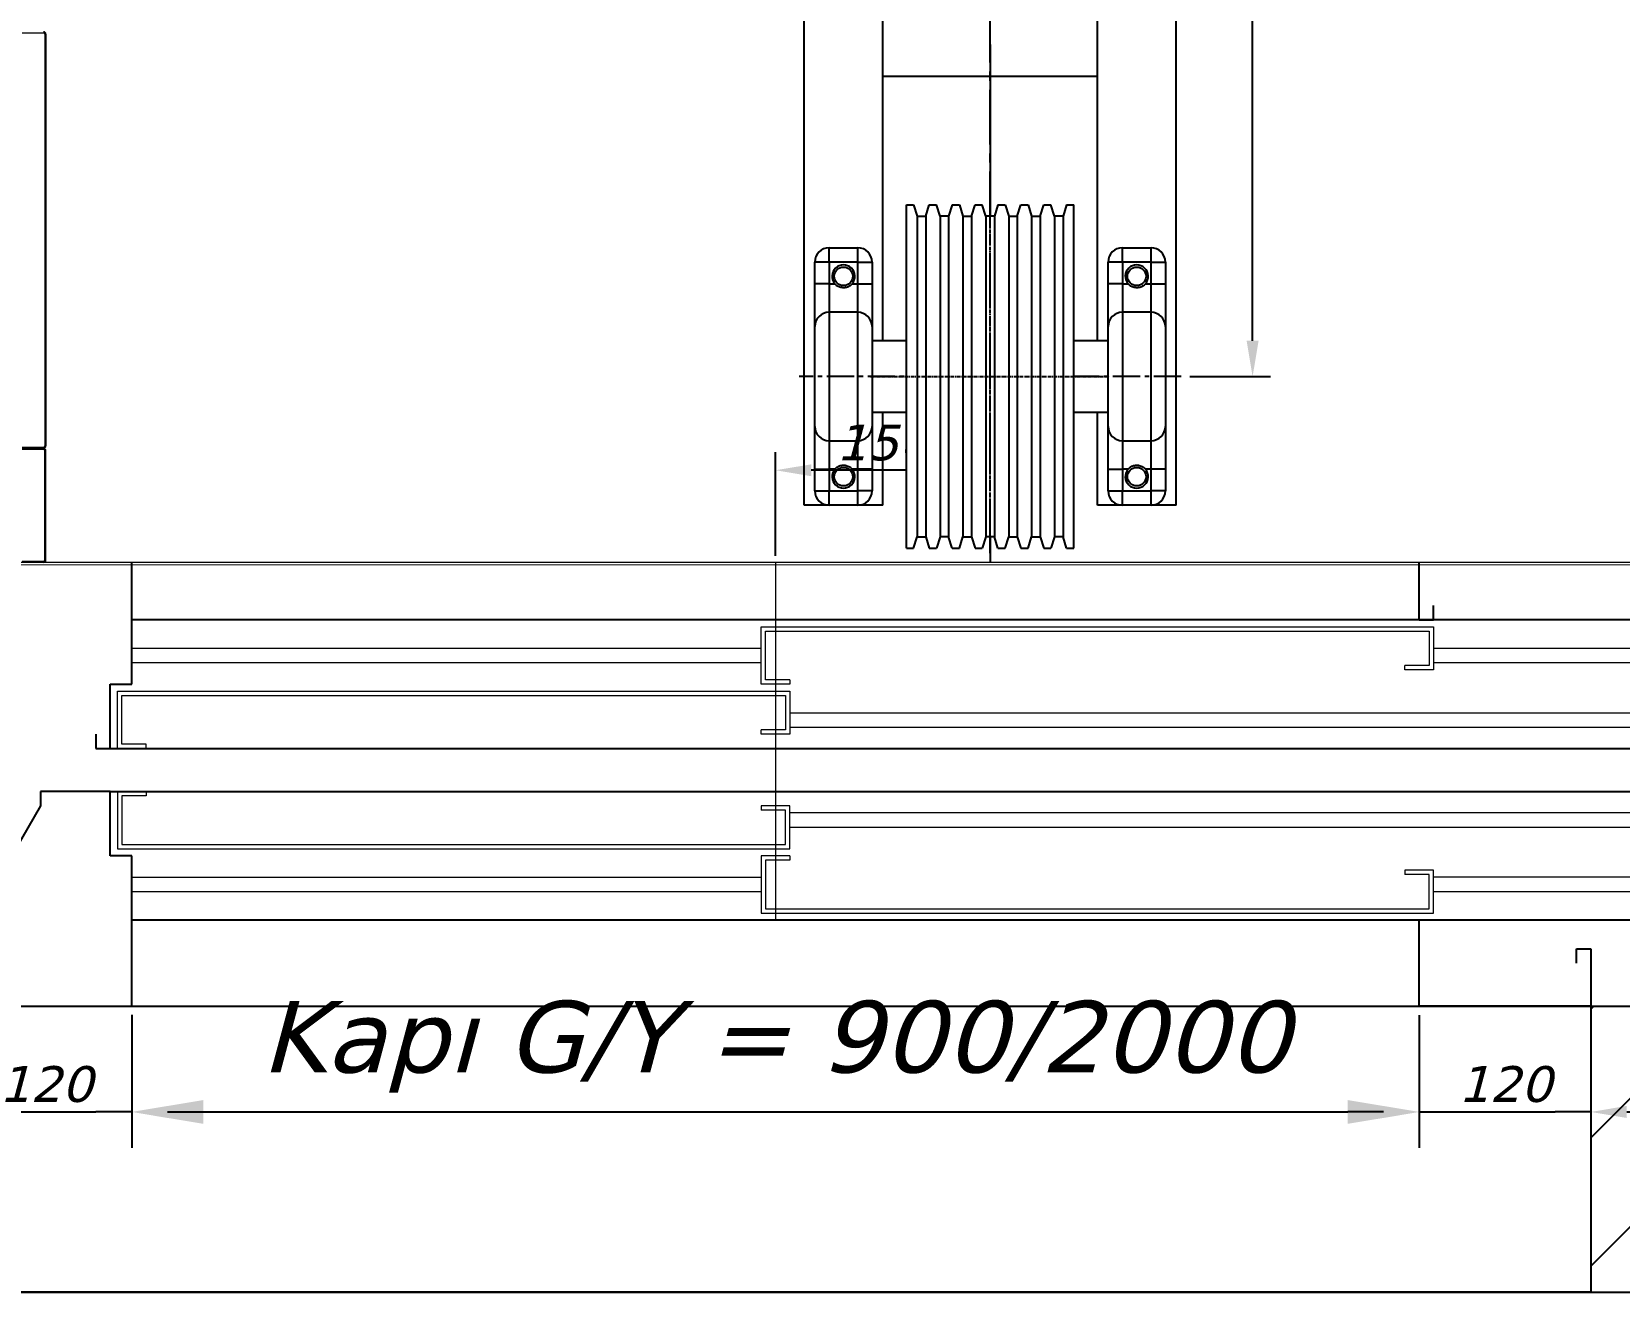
# Model space of a CAD drawing. Header units: millimetres. Extents: x -8775 to 14118, y -77 to 2750.
# Drawn here: x 405 to 1515, y 0 to 881 of the extents above; entities that cross this region are included whole.
import ezdxf

# ---------------------------------------------------------------- set-up
doc = ezdxf.new("R2010")
doc.units = ezdxf.units.MM
doc.set_wipeout_variables(frame=1)
doc.linetypes.add('CENTER2', pattern=[28.575, 19.05, -3.175, 3.175, -3.175])
doc.linetypes.add('CENTERX2', pattern=[4, 2.5, -0.5, 0.5, -0.5])
for name, color, linetype in [('EKSEN', 253, 'CENTERX2'), ('TARAMA', 251, 'CENTERX2'), ('TUĞLA DUVAR', 251, 'Continuous')]:
    doc.layers.add(name, color=color, linetype=linetype)
doc.styles.get("Standard").update_dxf_attribs({"font": 'verdanai.ttf'})
doc.dimstyles.new('DimStyleALP', dxfattribs={"dimscale": 20, "dimtxt": 2.5, "dimasz": 2.5, "dimexe": 1.25, "dimexo": 0.625, "dimtad": 1, "dimdsep": 46, "dimtxsty": 'Standard', "dimcen": 2.5, "dimclrd": 60, "dimclre": 60, "dimadec": 0, "dimazin": 0, "dimtfac": 1, "dimtofl": 0, "dimtmove": 0, "dimatfit": 3, "dimfxl": 1, "dimarcsym": 0})
doc.dimstyles.new('DimStyleALPx0.5', dxfattribs={"dimscale": 10, "dimtxt": 2.5, "dimasz": 2.5, "dimexe": 1.25, "dimexo": 0.625, "dimtad": 1, "dimdsep": 46, "dimtxsty": 'Standard', "dimcen": 2.5, "dimclrd": 60, "dimclre": 60, "dimadec": 0, "dimazin": 0, "dimtfac": 1, "dimtofl": 0, "dimtmove": 0, "dimatfit": 3, "dimfxl": 1, "dimarcsym": 0})

# ---------------------------------------------------------------- blocks, each defined once
blk = doc.blocks.new('*U148')
at = {"layer": 'TARAMA'}
h = blk.add_hatch(dxfattribs=at)
h.set_pattern_fill('ANSI31', color=256, scale=20)
h.set_pattern_definition([(45, (-1250, -1200), (-44.9013, 44.9013), [])])
h.paths.add_polyline_path([(-1075, -1075), (1075, -1075), (1075, 1075), (-1075, 1075)])
h.paths.add_polyline_path([(-875, -875), (875, -875), (875, 875), (-875, 875)], flags=16)
at = {"layer": 'TUĞLA DUVAR'}
for points in [[(-1075, -1075), (1075, -1075), (1075, 1075), (-1075, 1075)], [(-875, -875), (875, -875), (875, 875), (-875, 875)]]:
    blk.add_lwpolyline(points, close=True, dxfattribs=at)
blk = doc.blocks.new('*D284')
at = {"color": 60, "linetype": 'ByBlock', "lineweight": -2, "transparency": 16777216}
for p, q in [((-150, 4.7), (-150, 77)), ((0, 10.2), (0, 77)), ((-25, 64.5), (-125, 64.5))]:
    blk.add_line(p, q, dxfattribs=at)
at = {"color": 60, "transparency": 16777216}
for points in [[(-125, 68.6), (-125, 60.3), (-150, 64.5)], [(-25, 68.6), (-25, 60.3), (0, 64.5)]]:
    blk.add_solid(points, dxfattribs=at)
at = {"layer": 'Defpoints', "color": 0, "transparency": 16777216}
for p in [(-150, 64.5), (0, 4), (-150, -1.5)]:
    blk.add_point(p, dxfattribs=at)
at = {"color": 0, "transparency": 16777216, "insert": (-75, 83.7), "char_height": 25, "attachment_point": 5}
blk.add_mtext('150', dxfattribs=at)
blk = doc.blocks.new('*U158')
blk.add_wipeout([(-570, 0), (570, 0), (570, -200), (-570, -200)])
at = {"layer": 'TUĞLA DUVAR'}
blk.add_lwpolyline([(-570, 0), (570, 0), (570, -200), (-570, -200)], close=True, dxfattribs=at)
blk = doc.blocks.new('*D160')
at = {"color": 60, "linetype": 'ByBlock', "lineweight": -2, "transparency": 16777216}
for p, q in [((-570, -316.2), (-570, -396.5)), ((-450, -316.2), (-450, -396.5)), ((-570, -384), (-545, -384)), ((-545, -384), (-475, -384)), ((-450, -384), (-475, -384))]:
    blk.add_line(p, q, dxfattribs=at)
at = {"color": 60, "lineweight": -2, "transparency": 16777216}
for p, q in [((-595, -384), (-620, -384)), ((-425, -384), (-400, -384))]:
    blk.add_line(p, q, dxfattribs=at)
at = {"color": 60, "transparency": 16777216}
for points in [[(-595, -379.8), (-595, -388.2), (-570, -384)], [(-425, -379.8), (-425, -388.2), (-450, -384)]]:
    blk.add_solid(points, dxfattribs=at)
at = {"layer": 'Defpoints', "color": 0, "transparency": 16777216}
for p in [(-570, -310), (-450, -310), (-450, -384)]:
    blk.add_point(p, dxfattribs=at)
at = {"color": 0, "transparency": 16777216, "insert": (-510, -364.7), "char_height": 25, "attachment_point": 5}
blk.add_mtext('120', dxfattribs=at)
blk = doc.blocks.new('*D161')
at = {"color": 60, "linetype": 'ByBlock', "lineweight": -2, "transparency": 16777216}
for p, q in [((-450, -322.5), (-450, -409)), ((450, -322.5), (450, -409)), ((-400, -384), (400, -384))]:
    blk.add_line(p, q, dxfattribs=at)
at = {"color": 60, "transparency": 16777216}
for points in [[(-400, -375.7), (-400, -392.3), (-450, -384)], [(400, -375.7), (400, -392.3), (450, -384)]]:
    blk.add_solid(points, dxfattribs=at)
at = {"layer": 'Defpoints', "color": 0, "transparency": 16777216}
for p in [(-450, -310), (450, -310), (450, -384)]:
    blk.add_point(p, dxfattribs=at)
at = {"color": 0, "transparency": 16777216, "insert": (0, -338.5), "char_height": 50, "attachment_point": 5}
blk.add_mtext('Kapı G/Y = 900/2000', dxfattribs=at)
blk = doc.blocks.new('*D162')
at = {"color": 60, "linetype": 'ByBlock', "lineweight": -2, "transparency": 16777216}
for p, q in [((450, -316.3), (450, -396.5)), ((570, -316.3), (570, -396.5)), ((450, -384), (475, -384)), ((475, -384), (545, -384)), ((570, -384), (545, -384))]:
    blk.add_line(p, q, dxfattribs=at)
at = {"color": 60, "lineweight": -2, "transparency": 16777216}
for p, q in [((425, -384), (400, -384)), ((595, -384), (620, -384))]:
    blk.add_line(p, q, dxfattribs=at)
at = {"color": 60, "transparency": 16777216}
for points in [[(425, -379.8), (425, -388.2), (450, -384)], [(595, -379.8), (595, -388.2), (570, -384)]]:
    blk.add_solid(points, dxfattribs=at)
at = {"layer": 'Defpoints', "color": 0, "transparency": 16777216}
for p in [(450, -310), (570, -310), (570, -384)]:
    blk.add_point(p, dxfattribs=at)
at = {"color": 0, "transparency": 16777216, "insert": (510, -364.7), "char_height": 25, "attachment_point": 5}
blk.add_mtext('120', dxfattribs=at)
blk = doc.blocks.new('*U137')
at = {"layer": 'EKSEN', "color": 0, "linetype": 'CENTER2', "transparency": 16777216}
blk.add_line((0, -133.5), (0, 133.5), dxfattribs=at)
blk = doc.blocks.new('*U46')
at = {"color": 2}
blk.add_wipeout([(0, -58.5), (-120, -58.5), (-120, -53.5), (-112, -51), (-112, -45), (-120, -42.5), (-120, -37.5), (-112, -35), (-112, -29), (-120, -26.5), (-120, -21.5), (-112, -19), (-112, -13), (-120, -10.5), (-120, -5.5), (-112, -3), (-112, 3), (-120, 5.5), (-120, 10.5), (-112, 13), (-112, 19), (-120, 21.5), (-120, 26.5), (-112, 29), (-112, 35), (-120, 37.5), (-120, 42.5), (-112, 45), (-112, 51), (-120, 53.5), (-120, 58.5), (0, 58.5), (120, 58.5), (120, 53.5), (112, 51), (112, 45), (120, 42.5), (120, 37.5), (112, 35), (112, 29), (120, 26.5), (120, 21.5), (112, 19), (112, 13), (120, 10.5), (120, 5.5), (112, 3), (112, -3), (120, -5.5), (120, -10.5), (112, -13), (112, -19), (120, -21.5), (120, -26.5), (112, -29), (112, -35), (120, -37.5), (120, -42.5), (112, -45), (112, -51), (120, -53.5), (120, -58.5)], dxfattribs=at)
for p, q in [((-120, 58.5), (-120, 53.5)), ((-120, 58.5), (120, 58.5)), ((120, 58.5), (120, 53.5)), ((-120, 53.5), (-112, 51)), ((-112, 45), (-120, 42.5)), ((-112, 51), (-112, 45)), ((112, 51), (-112, 51)), ((112, 45), (-112, 45)), ((120, 53.5), (112, 51)), ((112, 51), (112, 45)), ((112, 45), (120, 42.5)), ((-120, 42.5), (-120, 37.5)), ((-112, 35), (-120, 37.5)), ((-112, 29), (-112, 35)), ((112, 35), (-112, 35)), ((112, 35), (120, 37.5)), ((112, 29), (112, 35)), ((120, 42.5), (120, 37.5)), ((-120, 26.5), (-112, 29)), ((-120, 26.5), (-120, 21.5)), ((112, 29), (-112, 29)), ((120, 26.5), (112, 29)), ((120, 26.5), (120, 21.5)), ((-120, 21.5), (-112, 19)), ((-112, 13), (-120, 10.5)), ((-112, 19), (-112, 13)), ((112, 19), (-112, 19)), ((112, 13), (-112, 13)), ((120, 21.5), (112, 19)), ((112, 19), (112, 13)), ((112, 13), (120, 10.5)), ((-120, 10.5), (-120, 5.5)), ((-112, 3), (-120, 5.5)), ((-112, -3), (-112, 3)), ((112, 3), (-112, 3)), ((112, 3), (120, 5.5)), ((112, -3), (112, 3)), ((120, 10.5), (120, 5.5)), ((-120, -5.5), (-112, -3)), ((-120, -5.5), (-120, -10.5)), ((-120, -10.5), (-112, -13)), ((112, -3), (-112, -3)), ((120, -5.5), (112, -3)), ((120, -10.5), (112, -13)), ((120, -5.5), (120, -10.5)), ((-112, -19), (-120, -21.5)), ((-120, -21.5), (-120, -26.5)), ((-120, -21.5), (-120, -26.5)), ((-112, -13), (-112, -19)), ((112, -13), (-112, -13)), ((112, -19), (-112, -19)), ((112, -13), (112, -19)), ((112, -19), (120, -21.5)), ((120, -21.5), (120, -26.5)), ((-120, -26.5), (-112, -29)), ((-112, -29), (-112, -35)), ((112, -29), (-112, -29)), ((120, -26.5), (112, -29)), ((112, -29), (112, -35)), ((-112, -35), (-120, -37.5)), ((-120, -37.5), (-120, -42.5)), ((-112, -45), (-120, -42.5)), ((112, -35), (-112, -35)), ((112, -35), (120, -37.5)), ((112, -45), (120, -42.5)), ((120, -37.5), (120, -42.5)), ((-120, -53.5), (-112, -51)), ((-120, -53.5), (-120, -58.5)), ((-120, -53.5), (-120, -58.5)), ((-112, -51), (-112, -45)), ((112, -45), (-112, -45)), ((112, -51), (-112, -51)), ((112, -51), (112, -45)), ((120, -53.5), (112, -51)), ((120, -53.5), (120, -58.5)), ((-120, -58.5), (120, -58.5))]:
    blk.add_line(p, q, dxfattribs=at)
at = {"layer": 'EKSEN'}
for p, q in [((0, 83.5), (0, -83.5)), ((-120, 0), (120, 0))]:
    blk.add_line(p, q, dxfattribs=at)
blk = doc.blocks.new('*D176')
at = {"color": 60, "linetype": 'ByBlock', "lineweight": -2, "transparency": 16777216}
for p, q in [((139.7, 410), (196, 410)), ((183.5, -385), (183.5, 385)), ((139.7, -410), (196, -410))]:
    blk.add_line(p, q, dxfattribs=at)
at = {"color": 60, "transparency": 16777216}
for points in [[(179.3, 385), (187.7, 385), (183.5, 410)], [(179.3, -385), (187.7, -385), (183.5, -410)]]:
    blk.add_solid(points, dxfattribs=at)
at = {"layer": 'Defpoints', "color": 0, "transparency": 16777216}
for p in [(133.5, 410), (183.5, 410), (133.5, -410)]:
    blk.add_point(p, dxfattribs=at)
at = {"color": 0, "transparency": 16777216, "insert": (164.2, 0), "char_height": 25, "attachment_point": 5, "rotation": 90}
blk.add_mtext('820', dxfattribs=at)
blk = doc.blocks.new('*U281')
at = {"color": 7, "linetype": 'Continuous', "lineweight": 15}
for p, q in [((-676.7, 370.133), (-661.8, 370.133)), ((-660.8, 369.133), (-660.8, 81.633)), ((-660, 369.133), (-660, 81.633)), ((-676.7, 80.633), (-661.8, 80.633)), ((-661.8, 79.833), (-676.7, 79.833)), ((-661.8, 79.033), (-676.7, 79.033)), ((-660.8, 1.833), (-660.8, 78.033)), ((-660, 1.833), (-660, 78.033)), ((678.5, -0.033), (-678.5, 0.033)), ((-676.7, 0.833), (-661.8, 0.833)), ((-660, 0.033), (-660, 1.833)), ((-678.5, -1.467), (676, -1.533))]:
    blk.add_line(p, q, dxfattribs=at)
for centre, radius, start, end in [((-661.8, 369.133), 1.8, 0, 90), ((-661.8, 369.133), 1, 0, 90), ((-661.8, 81.633), 1.8, 270, 0), ((-661.8, 81.633), 1, 270, 0), ((-661.8, 78.033), 1.8, 0, 90), ((-661.8, 78.033), 1, 0, 90), ((-661.8, 1.833), 1.8, 270, 0), ((-661.8, 1.833), 1, 270, 0)]:
    blk.add_arc(centre, radius, start, end, dxfattribs=at)
at = {"layer": 'EKSEN', "linetype": 'CENTER2', "ltscale": 10}
blk.add_line((0, 1219.25), (0, 0), dxfattribs=at)
dim = blk.add_linear_dim(base=(-150, 64.46), p1=(0, 3.976), p2=(-150, -1.5), angle=180, dimstyle='DimStyleALPx0.5')
dim.commit()
dim.dimension.update_dxf_attribs({"geometry": '*D284', "text_midpoint": (-75, 83.73)})
blk = doc.blocks.new('*U159')
at = {"color": 7, "linetype": 'Continuous'}
for p, q in [((-450, -85), (-450, 0)), ((450, -40), (450, 0)), ((460, -40), (460, -30)), ((925, -40), (-450, -40)), ((450, -40), (460, -40)), ((-465, -130), (-465, -85)), ((-465, -85), (-450, -85)), ((-475, -120), (-475, -130)), ((-475, -130), (-465, -130)), ((-465, -130), (925, -130)), ((-465, -160), (-513.812, -160)), ((-513.812, -160), (-513.812, -170)), ((-465, -205), (-465, -160)), ((-465, -160), (950, -160)), ((-513.812, -170), (-560, -250)), ((-450, -205), (-465, -205)), ((-450, -310), (-450, -205)), ((950, -250), (-450, -250)), ((450, -310), (450, -250)), ((560, -280), (560, -270)), ((560, -270), (570, -270)), ((570, -270), (570, -310)), ((-570, -310), (-450, -310)), ((570, -310), (450, -310))]:
    blk.add_line(p, q, dxfattribs=at)
at = {"color": 251, "linetype": 'Continuous', "lineweight": 5, "true_color": 0x636466}
for p, q in [((0, 0), (0, -250)), ((-10, -60), (-450, -60)), ((925, -60), (460, -60)), ((-10, -70), (-450, -70)), ((925, -70), (460, -70)), ((10, -105), (925, -105)), ((10, -115), (925, -115)), ((925, -175), (10, -175)), ((10, -185), (925, -185)), ((-450, -220), (-10, -220)), ((925, -220), (460, -220)), ((-450, -230), (-10, -230)), ((460, -230), (925, -230))]:
    blk.add_line(p, q, dxfattribs=at)
at = {"color": 3, "linetype": 'Continuous', "lineweight": 20}
for p, q in [((-10, -85), (-10, -45)), ((-10, -45), (460, -45)), ((-7, -82), (-7, -48)), ((-7, -48), (457, -48)), ((457, -48), (457, -72)), ((460, -45), (460, -75)), ((457, -72), (440, -72)), ((440, -75), (440, -72)), ((460, -75), (440, -75)), ((10, -85), (-10, -85)), ((10, -82), (-7, -82)), ((10, -82), (10, -85)), ((-460, -130), (-460, -90)), ((-460, -90), (10, -90)), ((-457, -127), (-457, -93)), ((-457, -93), (7, -93)), ((7, -93), (7, -117)), ((10, -90), (10, -120)), ((7, -117), (-10, -117)), ((-10, -120), (-10, -117)), ((10, -120), (-10, -120)), ((-440, -130), (-460, -130)), ((-440, -127), (-457, -127)), ((-440, -130), (-440, -127)), ((-440, -160), (-460, -160)), ((-460, -160), (-460, -200)), ((-440, -163), (-457, -163)), ((-457, -163), (-457, -197)), ((-440, -160), (-440, -163)), ((10, -170), (-10, -170)), ((-10, -170), (-10, -173)), ((7, -173), (-10, -173)), ((7, -197), (7, -173)), ((10, -200), (10, -170)), ((-457, -197), (7, -197)), ((-460, -200), (10, -200)), ((10, -205), (-10, -205)), ((-10, -205), (-10, -245)), ((10, -208), (-7, -208)), ((-7, -208), (-7, -242)), ((10, -205), (10, -208)), ((460, -215), (440, -215)), ((440, -215), (440, -218)), ((457, -218), (440, -218)), ((457, -242), (457, -218)), ((460, -245), (460, -215)), ((-7, -242), (457, -242)), ((-10, -245), (460, -245))]:
    blk.add_line(p, q, dxfattribs=at)
dim = blk.add_linear_dim(base=(450, -384), p1=(-450, -310), p2=(450, -310), angle=180, text='Kapı G/Y = <>/2000', dimstyle='DimStyleALP')
dim.commit()
dim.dimension.update_dxf_attribs({"geometry": '*D161', "text_midpoint": (0, -338.458)})
for base, p1, p2, picture, middle in [((-450, -384), (-570, -310), (-450, -310), '*D160', (-510, -364.73)), ((570, -384), (450, -310), (570, -310), '*D162', (510, -364.73))]:
    dim = blk.add_linear_dim(base=base, p1=p1, p2=p2, angle=180, dimstyle='DimStyleALPx0.5')
    dim.commit()
    dim.dimension.update_dxf_attribs({"geometry": picture, "text_midpoint": middle})
blk = doc.blocks.new('*U175')
at = {"linetype": 'Continuous', "lineweight": 25}
for p, q in [((-130, -500), (-130, -150)), ((-75, -200), (-75, -145)), ((-75, -385), (-75, -150)), ((75, -200), (75, -145)), ((75, -385), (75, -150)), ((130, -500), (130, -150)), ((-75, -200), (75, -200)), ((-112.5, -320), (-92.5, -320)), ((92.5, -320), (112.5, -320)), ((-122.5, -345.193), (-122.5, -330)), ((-92.5, -330), (-112.5, -330)), ((-112.5, -330), (-112.5, -345.193)), ((-92.5, -345.193), (-92.5, -330)), ((-82.5, -330), (-82.5, -345.193)), ((82.5, -345.193), (82.5, -330)), ((92.5, -330), (92.5, -345.193)), ((112.5, -330), (92.5, -330)), ((112.5, -345.193), (112.5, -330)), ((122.5, -330), (122.5, -345.193)), ((-112.5, -345.193), (-108.586, -345.193)), ((-96.414, -345.193), (-92.5, -345.193)), ((92.5, -345.193), (96.414, -345.193)), ((108.586, -345.193), (112.5, -345.193)), ((-92.5, -365.133), (-112.5, -365.133)), ((112.5, -365.133), (92.5, -365.133)), ((-50, -385), (-82.5, -385)), ((82.5, -385), (50, -385)), ((-82.5, -435), (-50, -435)), ((-75, -500), (-75, -435)), ((50, -435), (82.5, -435)), ((75, -500), (75, -435)), ((-112.5, -454.867), (-92.5, -454.867)), ((92.5, -454.867), (112.5, -454.867)), ((-122.5, -490), (-122.5, -474.807)), ((-108.586, -474.807), (-112.5, -474.807)), ((-112.5, -474.807), (-112.5, -490)), ((-92.5, -474.807), (-96.414, -474.807)), ((-92.5, -490), (-92.5, -474.807)), ((-82.5, -474.807), (-82.5, -490)), ((82.5, -490), (82.5, -474.807)), ((96.414, -474.807), (92.5, -474.807)), ((92.5, -474.807), (92.5, -490)), ((112.5, -474.807), (108.586, -474.807)), ((112.5, -490), (112.5, -474.807)), ((122.5, -474.807), (122.5, -490)), ((-112.5, -490), (-92.5, -490)), ((92.5, -490), (112.5, -490)), ((-112.5, -500), (-130, -500)), ((-92.5, -500), (-112.5, -500)), ((-75, -500), (-92.5, -500)), ((92.5, -500), (75, -500)), ((112.5, -500), (92.5, -500)), ((130, -500), (112.5, -500))]:
    blk.add_line(p, q, dxfattribs=at)
at = {"linetype": 'Continuous', "lineweight": 25, "flags": 128}
for points in [[(-112.5, -330), (-112.5, -328.049), (-112.5, -326.173), (-112.5, -324.444), (-112.5, -322.929), (-112.5, -321.685), (-112.5, -320.761), (-112.5, -320.192), (-112.5, -320)], [(-92.5, -330), (-92.5, -328.049), (-92.5, -326.173), (-92.5, -324.444), (-92.5, -322.929), (-92.5, -321.685), (-92.5, -320.761), (-92.5, -320.192), (-92.5, -320)], [(92.5, -330), (92.5, -328.049), (92.5, -326.173), (92.5, -324.444), (92.5, -322.929), (92.5, -321.685), (92.5, -320.761), (92.5, -320.192), (92.5, -320)], [(112.5, -330), (112.5, -328.049), (112.5, -326.173), (112.5, -324.444), (112.5, -322.929), (112.5, -321.685), (112.5, -320.761), (112.5, -320.192), (112.5, -320)], [(-112.5, -330), (-114.451, -330), (-116.327, -330), (-118.056, -330), (-119.571, -330), (-120.815, -330), (-121.739, -330), (-122.308, -330), (-122.5, -330)], [(-92.5, -330), (-90.549, -330), (-88.673, -330), (-86.944, -330), (-85.429, -330), (-84.185, -330), (-83.261, -330), (-82.692, -330), (-82.5, -330)], [(92.5, -330), (90.549, -330), (88.673, -330), (86.944, -330), (85.429, -330), (84.185, -330), (83.261, -330), (82.692, -330), (82.5, -330)], [(112.5, -330), (114.451, -330), (116.327, -330), (118.056, -330), (119.571, -330), (120.815, -330), (121.739, -330), (122.308, -330), (122.5, -330)], [(-112.5, -345.193), (-114.451, -345.193), (-116.327, -345.193), (-118.056, -345.193), (-119.571, -345.193), (-120.815, -345.193), (-121.739, -345.193), (-122.308, -345.193), (-122.5, -345.193)], [(-122.5, -375.104), (-122.5, -374.642), (-122.5, -373.792), (-122.5, -372.564), (-122.5, -370.976), (-122.5, -369.047), (-122.5, -366.804), (-122.5, -364.276), (-122.5, -361.496), (-122.5, -358.501), (-122.5, -355.331), (-122.5, -352.027), (-122.5, -348.632), (-122.5, -345.193)], [(-112.5, -345.193), (-112.5, -347.9), (-112.5, -350.558), (-112.5, -353.117), (-112.5, -355.53), (-112.5, -357.753), (-112.5, -359.744), (-112.5, -361.468), (-112.5, -362.892), (-112.5, -363.99), (-112.5, -364.741), (-112.5, -365.133)], [(-92.5, -365.133), (-92.5, -364.741), (-92.5, -363.99), (-92.5, -362.892), (-92.5, -361.468), (-92.5, -359.744), (-92.5, -357.753), (-92.5, -355.53), (-92.5, -353.117), (-92.5, -350.558), (-92.5, -347.9), (-92.5, -345.193)], [(-92.5, -345.193), (-90.549, -345.193), (-88.673, -345.193), (-86.944, -345.193), (-85.429, -345.193), (-84.185, -345.193), (-83.261, -345.193), (-82.692, -345.193), (-82.5, -345.193)], [(-82.5, -345.193), (-82.5, -348.632), (-82.5, -352.027), (-82.5, -355.331), (-82.5, -358.501), (-82.5, -361.496), (-82.5, -364.276), (-82.5, -366.804), (-82.5, -369.047), (-82.5, -370.976), (-82.5, -372.564), (-82.5, -373.792), (-82.5, -374.642), (-82.5, -375.104)], [(92.5, -345.193), (90.549, -345.193), (88.673, -345.193), (86.944, -345.193), (85.429, -345.193), (84.185, -345.193), (83.261, -345.193), (82.692, -345.193), (82.5, -345.193)], [(82.5, -375.104), (82.5, -374.642), (82.5, -373.792), (82.5, -372.564), (82.5, -370.976), (82.5, -369.047), (82.5, -366.804), (82.5, -364.276), (82.5, -361.496), (82.5, -358.501), (82.5, -355.331), (82.5, -352.027), (82.5, -348.632), (82.5, -345.193)], [(92.5, -345.193), (92.5, -347.9), (92.5, -350.558), (92.5, -353.117), (92.5, -355.53), (92.5, -357.753), (92.5, -359.744), (92.5, -361.468), (92.5, -362.892), (92.5, -363.99), (92.5, -364.741), (92.5, -365.133)], [(112.5, -365.133), (112.5, -364.741), (112.5, -363.99), (112.5, -362.892), (112.5, -361.468), (112.5, -359.744), (112.5, -357.753), (112.5, -355.53), (112.5, -353.117), (112.5, -350.558), (112.5, -347.9), (112.5, -345.193)], [(112.5, -345.193), (114.451, -345.193), (116.327, -345.193), (118.056, -345.193), (119.571, -345.193), (120.815, -345.193), (121.739, -345.193), (122.308, -345.193), (122.5, -345.193)], [(122.5, -345.193), (122.5, -348.632), (122.5, -352.027), (122.5, -355.331), (122.5, -358.501), (122.5, -361.496), (122.5, -364.276), (122.5, -366.804), (122.5, -369.047), (122.5, -370.976), (122.5, -372.564), (122.5, -373.792), (122.5, -374.642), (122.5, -375.104)], [(-112.5, -365.133), (-112.5, -365.63), (-112.5, -366.49), (-112.5, -367.707), (-112.5, -369.27), (-112.5, -371.166), (-112.5, -373.381), (-112.5, -375.895), (-112.5, -378.689), (-112.5, -381.739), (-112.5, -385.021), (-112.5, -388.508), (-112.5, -392.17), (-112.5, -395.978), (-112.5, -399.902), (-112.5, -403.908), (-112.5, -407.964), (-112.5, -412.036), (-112.5, -416.092), (-112.5, -420.098), (-112.5, -424.022), (-112.5, -427.83), (-112.5, -431.492), (-112.5, -434.979), (-112.5, -438.261), (-112.5, -441.311), (-112.5, -444.105), (-112.5, -446.619), (-112.5, -448.834), (-112.5, -450.73), (-112.5, -452.293), (-112.5, -453.51), (-112.5, -454.37), (-112.5, -454.867)], [(-92.5, -454.867), (-92.5, -454.37), (-92.5, -453.51), (-92.5, -452.293), (-92.5, -450.73), (-92.5, -448.834), (-92.5, -446.619), (-92.5, -444.105), (-92.5, -441.311), (-92.5, -438.261), (-92.5, -434.979), (-92.5, -431.492), (-92.5, -427.83), (-92.5, -424.022), (-92.5, -420.098), (-92.5, -416.092), (-92.5, -412.036), (-92.5, -407.964), (-92.5, -403.908), (-92.5, -399.902), (-92.5, -395.978), (-92.5, -392.17), (-92.5, -388.508), (-92.5, -385.021), (-92.5, -381.739), (-92.5, -378.689), (-92.5, -375.895), (-92.5, -373.381), (-92.5, -371.166), (-92.5, -369.27), (-92.5, -367.707), (-92.5, -366.49), (-92.5, -365.63), (-92.5, -365.133)], [(92.5, -365.133), (92.5, -365.63), (92.5, -366.49), (92.5, -367.707), (92.5, -369.27), (92.5, -371.166), (92.5, -373.381), (92.5, -375.895), (92.5, -378.689), (92.5, -381.739), (92.5, -385.021), (92.5, -388.508), (92.5, -392.17), (92.5, -395.978), (92.5, -399.902), (92.5, -403.908), (92.5, -407.964), (92.5, -412.036), (92.5, -416.092), (92.5, -420.098), (92.5, -424.022), (92.5, -427.83), (92.5, -431.492), (92.5, -434.979), (92.5, -438.261), (92.5, -441.311), (92.5, -444.105), (92.5, -446.619), (92.5, -448.834), (92.5, -450.73), (92.5, -452.293), (92.5, -453.51), (92.5, -454.37), (92.5, -454.867)], [(112.5, -454.867), (112.5, -454.37), (112.5, -453.51), (112.5, -452.293), (112.5, -450.73), (112.5, -448.834), (112.5, -446.619), (112.5, -444.105), (112.5, -441.311), (112.5, -438.261), (112.5, -434.979), (112.5, -431.492), (112.5, -427.83), (112.5, -424.022), (112.5, -420.098), (112.5, -416.092), (112.5, -412.036), (112.5, -407.964), (112.5, -403.908), (112.5, -399.902), (112.5, -395.978), (112.5, -392.17), (112.5, -388.508), (112.5, -385.021), (112.5, -381.739), (112.5, -378.689), (112.5, -375.895), (112.5, -373.381), (112.5, -371.166), (112.5, -369.27), (112.5, -367.707), (112.5, -366.49), (112.5, -365.63), (112.5, -365.133)], [(-122.5, -444.896), (-122.5, -444.434), (-122.5, -443.607), (-122.5, -442.424), (-122.5, -440.897), (-122.5, -439.042), (-122.5, -436.879), (-122.5, -434.431), (-122.5, -431.724), (-122.5, -428.787), (-122.5, -425.651), (-122.5, -422.348), (-122.5, -418.915), (-122.5, -415.387), (-122.5, -411.802), (-122.5, -408.198), (-122.5, -404.613), (-122.5, -401.085), (-122.5, -397.652), (-122.5, -394.349), (-122.5, -391.213), (-122.5, -388.276), (-122.5, -385.569), (-122.5, -383.121), (-122.5, -380.958), (-122.5, -379.103), (-122.5, -377.576), (-122.5, -376.393), (-122.5, -375.566), (-122.5, -375.104)], [(-82.5, -375.104), (-82.5, -375.566), (-82.5, -376.393), (-82.5, -377.576), (-82.5, -379.103), (-82.5, -380.958), (-82.5, -383.121), (-82.5, -385.569), (-82.5, -388.276), (-82.5, -391.213), (-82.5, -394.349), (-82.5, -397.652), (-82.5, -401.085), (-82.5, -404.613), (-82.5, -408.198), (-82.5, -411.802), (-82.5, -415.387), (-82.5, -418.915), (-82.5, -422.348), (-82.5, -425.651), (-82.5, -428.787), (-82.5, -431.724), (-82.5, -434.431), (-82.5, -436.879), (-82.5, -439.042), (-82.5, -440.897), (-82.5, -442.424), (-82.5, -443.607), (-82.5, -444.434), (-82.5, -444.896)], [(82.5, -444.896), (82.5, -444.434), (82.5, -443.607), (82.5, -442.424), (82.5, -440.897), (82.5, -439.042), (82.5, -436.879), (82.5, -434.431), (82.5, -431.724), (82.5, -428.787), (82.5, -425.651), (82.5, -422.348), (82.5, -418.915), (82.5, -415.387), (82.5, -411.802), (82.5, -408.198), (82.5, -404.613), (82.5, -401.085), (82.5, -397.652), (82.5, -394.349), (82.5, -391.213), (82.5, -388.276), (82.5, -385.569), (82.5, -383.121), (82.5, -380.958), (82.5, -379.103), (82.5, -377.576), (82.5, -376.393), (82.5, -375.566), (82.5, -375.104)], [(122.5, -375.104), (122.5, -375.566), (122.5, -376.393), (122.5, -377.576), (122.5, -379.103), (122.5, -380.958), (122.5, -383.121), (122.5, -385.569), (122.5, -388.276), (122.5, -391.213), (122.5, -394.349), (122.5, -397.652), (122.5, -401.085), (122.5, -404.613), (122.5, -408.198), (122.5, -411.802), (122.5, -415.387), (122.5, -418.915), (122.5, -422.348), (122.5, -425.651), (122.5, -428.787), (122.5, -431.724), (122.5, -434.431), (122.5, -436.879), (122.5, -439.042), (122.5, -440.897), (122.5, -442.424), (122.5, -443.607), (122.5, -444.434), (122.5, -444.896)], [(-122.5, -474.807), (-122.5, -471.368), (-122.5, -467.973), (-122.5, -464.669), (-122.5, -461.499), (-122.5, -458.504), (-122.5, -455.724), (-122.5, -453.196), (-122.5, -450.953), (-122.5, -449.024), (-122.5, -447.436), (-122.5, -446.208), (-122.5, -445.358), (-122.5, -444.896)], [(-112.5, -454.867), (-112.5, -455.259), (-112.5, -456.01), (-112.5, -457.108), (-112.5, -458.532), (-112.5, -460.256), (-112.5, -462.247), (-112.5, -464.47), (-112.5, -466.883), (-112.5, -469.442), (-112.5, -472.1), (-112.5, -474.807)], [(-92.5, -474.807), (-92.5, -472.1), (-92.5, -469.442), (-92.5, -466.883), (-92.5, -464.47), (-92.5, -462.247), (-92.5, -460.256), (-92.5, -458.532), (-92.5, -457.108), (-92.5, -456.01), (-92.5, -455.259), (-92.5, -454.867)], [(-82.5, -444.896), (-82.5, -445.358), (-82.5, -446.208), (-82.5, -447.436), (-82.5, -449.024), (-82.5, -450.953), (-82.5, -453.196), (-82.5, -455.724), (-82.5, -458.504), (-82.5, -461.499), (-82.5, -464.669), (-82.5, -467.974), (-82.5, -471.368), (-82.5, -474.807)], [(82.5, -474.807), (82.5, -471.368), (82.5, -467.974), (82.5, -464.669), (82.5, -461.499), (82.5, -458.504), (82.5, -455.724), (82.5, -453.196), (82.5, -450.953), (82.5, -449.024), (82.5, -447.436), (82.5, -446.208), (82.5, -445.358), (82.5, -444.896)], [(92.5, -454.867), (92.5, -455.259), (92.5, -456.01), (92.5, -457.108), (92.5, -458.532), (92.5, -460.256), (92.5, -462.247), (92.5, -464.47), (92.5, -466.883), (92.5, -469.442), (92.5, -472.1), (92.5, -474.807)], [(112.5, -474.807), (112.5, -472.1), (112.5, -469.442), (112.5, -466.883), (112.5, -464.47), (112.5, -462.247), (112.5, -460.256), (112.5, -458.532), (112.5, -457.108), (112.5, -456.01), (112.5, -455.259), (112.5, -454.867)], [(122.5, -444.896), (122.5, -445.358), (122.5, -446.208), (122.5, -447.436), (122.5, -449.024), (122.5, -450.953), (122.5, -453.196), (122.5, -455.724), (122.5, -458.504), (122.5, -461.499), (122.5, -464.669), (122.5, -467.974), (122.5, -471.368), (122.5, -474.807)], [(-122.5, -474.807), (-122.308, -474.807), (-121.739, -474.807), (-120.815, -474.807), (-119.571, -474.807), (-118.056, -474.807), (-116.327, -474.807), (-114.451, -474.807), (-112.5, -474.807)], [(-82.5, -474.807), (-82.692, -474.807), (-83.261, -474.807), (-84.185, -474.807), (-85.429, -474.807), (-86.944, -474.807), (-88.673, -474.807), (-90.549, -474.807), (-92.5, -474.807)], [(82.5, -474.807), (82.692, -474.807), (83.261, -474.807), (84.185, -474.807), (85.429, -474.807), (86.944, -474.807), (88.673, -474.807), (90.549, -474.807), (92.5, -474.807)], [(122.5, -474.807), (122.308, -474.807), (121.739, -474.807), (120.815, -474.807), (119.571, -474.807), (118.056, -474.807), (116.327, -474.807), (114.451, -474.807), (112.5, -474.807)], [(-122.5, -490), (-122.308, -490), (-121.739, -490), (-120.815, -490), (-119.571, -490), (-118.056, -490), (-116.327, -490), (-114.451, -490), (-112.5, -490)], [(-112.5, -500), (-112.5, -499.808), (-112.5, -499.239), (-112.5, -498.315), (-112.5, -497.071), (-112.5, -495.556), (-112.5, -493.827), (-112.5, -491.951), (-112.5, -490)], [(-82.5, -490), (-82.692, -490), (-83.261, -490), (-84.185, -490), (-85.429, -490), (-86.944, -490), (-88.673, -490), (-90.549, -490), (-92.5, -490)], [(-92.5, -500), (-92.5, -499.808), (-92.5, -499.239), (-92.5, -498.315), (-92.5, -497.071), (-92.5, -495.556), (-92.5, -493.827), (-92.5, -491.951), (-92.5, -490)], [(82.5, -490), (82.692, -490), (83.261, -490), (84.185, -490), (85.429, -490), (86.944, -490), (88.673, -490), (90.549, -490), (92.5, -490)], [(92.5, -500), (92.5, -499.808), (92.5, -499.239), (92.5, -498.315), (92.5, -497.071), (92.5, -495.556), (92.5, -493.827), (92.5, -491.951), (92.5, -490)], [(122.5, -490), (122.308, -490), (121.739, -490), (120.815, -490), (119.571, -490), (118.056, -490), (116.327, -490), (114.451, -490), (112.5, -490)], [(112.5, -500), (112.5, -499.808), (112.5, -499.239), (112.5, -498.315), (112.5, -497.071), (112.5, -495.556), (112.5, -493.827), (112.5, -491.951), (112.5, -490)]]:
    blk.add_lwpolyline(points, dxfattribs=at)
at = {"linetype": 'Continuous', "lineweight": 25}
for centre in [(-102.5, -340), (102.5, -340), (-102.5, -480), (102.5, -480)]:
    blk.add_circle(centre, 6.5, dxfattribs=at)
for centre, radius, start, end in [((-112.5, -330), 10, 89.999999, 179.999999), ((-92.5, -330), 10, 359.999999, 89.999999), ((92.5, -330), 10, 89.999999, 179.999999), ((112.5, -330), 10, 359.999999, 89.999999), ((-102.5, -340), 8, 319.528168, 220.47183), ((102.5, -340), 8, 319.528168, 220.47183), ((-112.515, -375.119), 9.985, 89.915427, 179.914692), ((-92.485, -375.119), 9.985, 0.084954, 90.084737), ((92.485, -375.119), 9.985, 89.915035, 179.914926), ((112.515, -375.119), 9.985, 0.085166, 90.084982), ((-112.515, -444.881), 9.985, 180.084991, 270.084739), ((-92.485, -444.881), 9.985, 269.915279, 359.914682), ((92.485, -444.881), 9.985, 180.085166, 270.084982), ((112.515, -444.881), 9.985, 269.915035, 359.914926), ((-102.5, -480), 8, 139.528168, 40.47183), ((102.5, -480), 8, 139.528168, 40.47183), ((-112.5, -490), 10, 179.999999, 269.999999), ((-92.5, -490), 10, 269.999999, 359.999999), ((92.5, -490), 10, 179.999999, 269.999999), ((112.5, -490), 10, 269.999999, 359.999999)]:
    blk.add_arc(centre, radius, start, end, dxfattribs=at)
for points, knots in [([(-96.414, -345.193), (-97.063, -345.818), (-98.36, -347.067), (-100.952, -347.995), (-103.67, -348.069), (-106.261, -347.229), (-107.824, -346.058), (-108.5, -345.29), (-108.586, -345.193)], [0, 0, 0, 0, 0.19441232, 0.38874187, 0.58376589, 0.77703915, 0.97172633, 1, 1, 1, 1]), ([(108.586, -345.193), (107.937, -345.818), (106.64, -347.067), (104.048, -347.996), (101.33, -348.069), (98.739, -347.229), (97.176, -346.058), (96.5, -345.29), (96.414, -345.193)], [0, 0, 0, 0, 0.19440847, 0.38874127, 0.58376436, 0.77703726, 0.97172431, 1, 1, 1, 1]), ([(-108.586, -474.807), (-107.937, -474.182), (-106.64, -472.933), (-104.048, -472.004), (-101.33, -471.931), (-98.739, -472.771), (-97.176, -473.942), (-96.5, -474.71), (-96.414, -474.807)], [0, 0, 0, 0, 0.19441288, 0.38874255, 0.58376669, 0.77704007, 0.97172631, 1, 1, 1, 1]), ([(96.414, -474.807), (97.063, -474.182), (98.36, -472.933), (100.952, -472.004), (103.67, -471.931), (106.261, -472.771), (107.824, -473.942), (108.5, -474.71), (108.586, -474.807)], [0, 0, 0, 0, 0.194412311, 0.388741857, 0.58376683, 0.777039014, 0.971725953, 1, 1, 1, 1])]:
    blk.add_open_spline(points, degree=3, knots=knots, dxfattribs=at)
at = {"layer": 'EKSEN', "linetype": 'CENTER2', "rotation": 89.99999786947069}
blk.add_blockref('*U137', (0, -410), dxfattribs=at)
dim = blk.add_linear_dim(base=(183.5, 410), p1=(133.5, -410), p2=(133.5, 410), angle=89.999998, dimstyle='DimStyleALPx0.5')
dim.commit()
dim.dimension.update_dxf_attribs({"geometry": '*D176', "text_midpoint": (183.5, 0), "dimtype": 160})
at = {"rotation": 89.99999786947069}
blk.add_blockref('*U46', (0, -410), dxfattribs=at)
at = {"layer": 'EKSEN', "linetype": 'CENTER2', "ltscale": 2}
blk.add_line((0, -533.5), (0, 533.5), dxfattribs=at)

msp = doc.modelspace()

# ---------------------------------------------------------------- block references
for name, p in [('*U148', (1075, 1075)), ('*U281', (1075, 510))]:
    msp.add_blockref(name, p)

# ---------------------------------------------------------------- next in the draw order: block references
for name, p in [('*U175', (1075, 1050)), ('*U158', (925, 200))]:
    msp.add_blockref(name, p)

# ---------------------------------------------------------------- next in the draw order: block references
msp.add_blockref('*U159', (925, 510))

doc.saveas('drawing.dxf')
